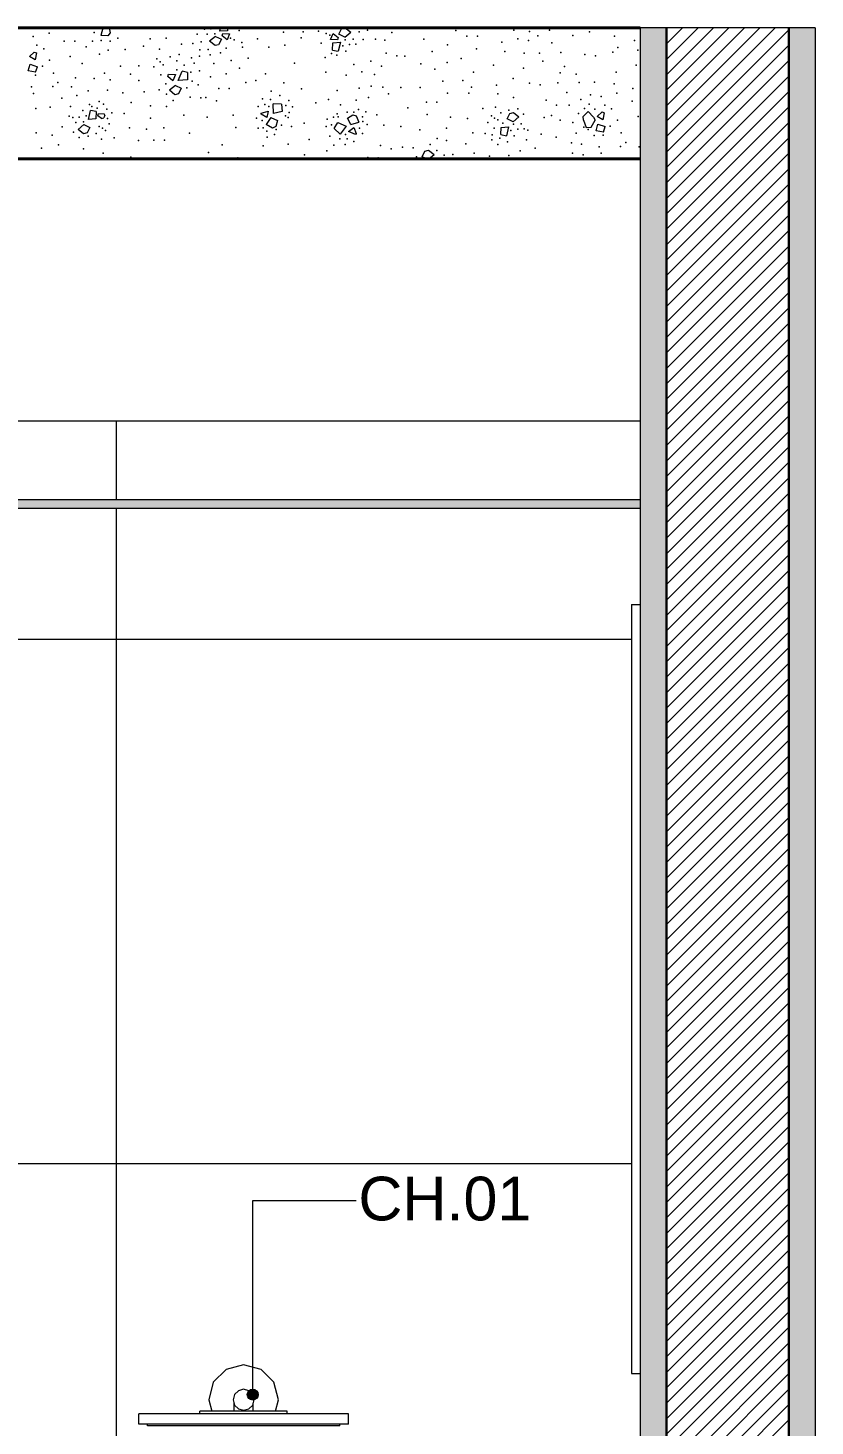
# Model space of a CAD drawing. Header units: metres. Extents: x -1.8 to 75.3, y -2 to 2.8.
# Drawn here: x 32.762 to 33.663, y 0.202 to 1.802 of the extents above; entities that cross this region are included whole.
import ezdxf

# ---------------------------------------------------------------- set-up
doc = ezdxf.new("R2010")
doc.units = ezdxf.units.M
doc.header["$MEASUREMENT"] = 0
for name, color, linetype in [('FORRO.EXEC', 7, 'Continuous'), ('LAJES.EST', 7, 'Continuous'), ('NOTAS-LAYOUT.EXEC', 7, 'Continuous'), ('PAREDE CONSTRUIR', 7, 'Continuous')]:
    doc.layers.add(name, color=color, linetype=linetype)
for name, color, linetype, lineweight in [('FORRO.EXEC_Caneta_No__241', 7, 'Continuous', 13), ('LAJES.EST_Caneta_No__1', 7, 'Continuous', 40), ('LAJES.EST_Caneta_No__241', 7, 'Continuous', 13), ('NOTAS-LAYOUT.EXEC_Caneta_No__241', 7, 'Continuous', 13), ('NOTAS-LAYOUT.EXEC_Caneta_No__5', 7, 'Continuous', 20), ('PAREDE CONSTRUIR_Caneta_No__241', 7, 'Continuous', 13), ('PAREDE CONSTRUIR_Caneta_No__3', 7, 'Continuous', 30)]:
    doc.layers.add(name, color=color, linetype=linetype, lineweight=lineweight)
for name, color, linetype, lineweight, true_color in [('Janelas Archicad_Caneta_No__9', 7, 'Continuous', 9, 0x020202), ('LOUCAS-METAIS.ARQ_Caneta_No__13', 7, 'Continuous', 0, 0xaaaaaa), ('PAREDE CONSTRUIR_Caneta_No__97', 7, 'Continuous', 13, 0x6b6b6b)]:
    doc.layers.add(name, color=color, linetype=linetype, lineweight=lineweight, true_color=true_color)
doc.styles.add('GENERATED_STYLE_1', font='arial.ttf')
pattern_1 = [(45, (66.262766, -1.898244), (-0.008838835, 0.008838835), [])]

# ---------------------------------------------------------------- blocks, each defined once
blk = doc.blocks.new('*X134', base_point=(66.2628, -1.8982))
at = {"layer": 'LAJES.EST_Caneta_No__241', "color": 7, "linetype": 'Continuous', "lineweight": 13}
for p, q in [((32.8478, 1.8016), (32.8458, 1.7931)), ((32.8538, 1.7929), (32.8458, 1.7931)), ((32.8478, 1.8016), (32.8484, 1.8018)), ((32.8565, 1.7962), (32.8538, 1.7929)), ((32.8554, 1.8018), (32.8565, 1.7962)), ((32.9769, 1.7921), (32.9701, 1.7865)), ((32.9769, 1.7921), (32.9836, 1.7889)), ((32.9819, 1.798), (32.9828, 1.8018)), ((32.9906, 1.7986), (32.9819, 1.798)), ((32.9845, 1.7927), (32.9852, 1.7954)), ((32.9903, 1.788), (32.9845, 1.7927)), ((32.9852, 1.7954), (32.9931, 1.795)), ((32.9931, 1.795), (32.9903, 1.788)), ((32.9907, 1.8018), (32.9906, 1.7986)), ((33.1087, 1.7884), (33.1115, 1.7955)), ((33.1115, 1.7955), (33.1173, 1.7907)), ((33.1182, 1.7945), (33.1213, 1.8009)), ((33.1249, 1.7913), (33.1182, 1.7945)), ((33.1213, 1.8009), (33.1249, 1.8018)), ((33.1249, 1.7913), (33.1317, 1.7969)), ((33.1255, 1.8018), (33.1317, 1.7969)), ((32.9764, 1.7815), (32.9701, 1.7865)), ((32.9805, 1.7826), (32.9764, 1.7815)), ((32.9836, 1.7889), (32.9805, 1.7826)), ((33.1166, 1.7881), (33.1087, 1.7884)), ((33.1108, 1.7765), (33.1111, 1.7849)), ((33.1108, 1.7765), (33.1173, 1.7751)), ((33.1111, 1.7849), (33.1198, 1.7854)), ((33.1173, 1.7907), (33.1166, 1.7881)), ((33.1198, 1.7854), (33.1173, 1.7751)), ((32.7627, 1.7526), (32.7648, 1.7602)), ((32.7639, 1.7691), (32.7694, 1.7742)), ((32.7705, 1.7653), (32.7639, 1.7691)), ((32.7648, 1.7602), (32.7732, 1.7573)), ((32.7694, 1.7742), (32.772, 1.7732)), ((32.772, 1.7732), (32.7705, 1.7653)), ((32.7709, 1.7511), (32.7627, 1.7526)), ((32.7709, 1.7511), (32.7732, 1.7573)), ((32.9224, 1.7462), (32.9231, 1.7488)), ((32.9282, 1.7414), (32.9224, 1.7462)), ((32.9231, 1.7488), (32.931, 1.7484)), ((32.931, 1.7484), (32.9282, 1.7414)), ((32.9343, 1.7415), (32.9386, 1.7522)), ((32.945, 1.7508), (32.9386, 1.7522)), ((32.945, 1.7508), (32.9447, 1.7424)), ((32.931, 1.736), (32.9242, 1.7304)), ((32.9305, 1.7254), (32.9242, 1.7304)), ((32.931, 1.736), (32.9376, 1.7328)), ((32.9447, 1.7424), (32.9343, 1.7415)), ((32.9376, 1.7328), (32.9346, 1.7264)), ((32.9346, 1.7264), (32.9305, 1.7254)), ((33.0432, 1.7037), (33.0428, 1.7151)), ((33.0523, 1.7146), (33.0428, 1.7151)), ((33.0523, 1.7146), (33.0533, 1.7063)), ((32.8314, 1.6971), (32.834, 1.7074)), ((32.8401, 1.6976), (32.8314, 1.6971)), ((32.8405, 1.706), (32.834, 1.7074)), ((32.8405, 1.706), (32.8401, 1.6976)), ((32.8423, 1.7013), (32.843, 1.7039)), ((32.8464, 1.698), (32.8423, 1.7013)), ((32.843, 1.7039), (32.8493, 1.7036)), ((32.8464, 1.698), (32.8491, 1.699)), ((32.8504, 1.7021), (32.8491, 1.699)), ((32.8504, 1.7021), (32.8493, 1.7036)), ((33.0291, 1.7031), (33.0293, 1.7044)), ((33.0356, 1.6993), (33.0291, 1.7031)), ((33.0293, 1.7044), (33.0373, 1.7067)), ((33.0403, 1.6991), (33.0349, 1.6912)), ((33.0373, 1.7067), (33.0356, 1.6993)), ((33.0403, 1.6991), (33.0479, 1.6957)), ((33.0533, 1.7063), (33.0432, 1.7037)), ((33.128, 1.6985), (33.1339, 1.7025)), ((33.1318, 1.6911), (33.128, 1.6985)), ((33.1339, 1.7025), (33.1379, 1.7013)), ((33.1379, 1.7013), (33.1409, 1.6938)), ((33.3107, 1.6976), (33.3138, 1.704)), ((33.3174, 1.6945), (33.3107, 1.6976)), ((33.3138, 1.704), (33.3179, 1.705)), ((33.3174, 1.6945), (33.3242, 1.7)), ((33.3179, 1.705), (33.3242, 1.7)), ((33.3976, 1.7004), (33.4034, 1.706)), ((33.398, 1.6962), (33.3976, 1.7004)), ((33.398, 1.6962), (33.401, 1.6878)), ((33.4034, 1.706), (33.4095, 1.6996)), ((33.407, 1.6882), (33.4116, 1.6961)), ((33.4095, 1.6996), (33.4116, 1.6961)), ((33.4138, 1.7005), (33.4193, 1.7056)), ((33.4203, 1.6967), (33.4138, 1.7005)), ((33.4193, 1.7056), (33.4218, 1.7046)), ((33.4218, 1.7046), (33.4203, 1.6967)), ((32.8264, 1.6912), (32.8196, 1.6856)), ((32.8259, 1.6806), (32.8196, 1.6856)), ((32.83, 1.6816), (32.8259, 1.6806)), ((32.8264, 1.6912), (32.8331, 1.688)), ((32.8331, 1.688), (32.83, 1.6816)), ((33.042, 1.6872), (33.0349, 1.6912)), ((33.0458, 1.6889), (33.042, 1.6872)), ((33.0479, 1.6957), (33.0458, 1.6889)), ((33.1126, 1.6866), (33.1171, 1.6937)), ((33.1126, 1.6866), (33.1197, 1.6802)), ((33.1171, 1.6937), (33.1266, 1.6893)), ((33.1266, 1.6893), (33.1197, 1.6802)), ((33.1293, 1.6833), (33.1352, 1.6879)), ((33.137, 1.68), (33.1293, 1.6833)), ((33.1318, 1.6911), (33.1409, 1.6938)), ((33.1352, 1.6879), (33.1379, 1.6809)), ((33.1379, 1.6809), (33.137, 1.68)), ((33.3033, 1.6797), (33.3037, 1.688)), ((33.3037, 1.688), (33.3124, 1.6886)), ((33.3124, 1.6886), (33.3098, 1.6783)), ((33.401, 1.6878), (33.407, 1.6882)), ((33.4125, 1.684), (33.4146, 1.6916)), ((33.4208, 1.6825), (33.4125, 1.684)), ((33.4146, 1.6916), (33.423, 1.6888)), ((33.4208, 1.6825), (33.423, 1.6888)), ((33.3033, 1.6797), (33.3098, 1.6783)), ((33.2135, 1.6544), (33.2166, 1.6608)), ((33.2191, 1.6518), (33.2135, 1.6544)), ((33.2166, 1.6608), (33.2207, 1.6618)), ((33.2207, 1.6618), (33.227, 1.6568)), ((33.2209, 1.6518), (33.227, 1.6568))]:
    blk.add_line(p, q, dxfattribs=at)
for p in [(32.7865, 1.7957), (32.8047, 1.8012), (32.827, 1.8013), (32.8381, 1.7965), (32.8695, 1.8013), (32.9559, 1.7948), (32.9642, 1.8003), (32.9675, 1.7945), (32.9715, 1.8006), (32.9763, 1.7951), (33.0039, 1.799), (33.0549, 1.7968), (33.0771, 1.7972), (33.0949, 1.7981), (33.1036, 1.7954), (33.1077, 1.7935), (33.1414, 1.7974), (33.1507, 1.7994), (33.1676, 1.8015), (33.1787, 1.7966), (33.2518, 1.7989), (33.2645, 1.7922), (33.2766, 1.7923), (33.3185, 1.7991), (33.3364, 1.7978), (33.346, 1.7926), (33.3593, 1.7991), (33.3857, 1.7933), (33.4051, 1.7972), (33.4337, 1.7925), (32.7684, 1.7919), (32.7726, 1.782), (32.7803, 1.7778), (32.8039, 1.7866), (32.816, 1.7867), (32.8287, 1.78), (32.8363, 1.7865), (32.846, 1.7875), (32.8542, 1.7763), (32.8563, 1.7865), (32.865, 1.79), (32.8736, 1.777), (32.8944, 1.7808), (32.9023, 1.7895), (32.9129, 1.7774), (32.9203, 1.7899), (32.938, 1.7831), (32.9511, 1.7841), (32.9588, 1.7769), (32.9604, 1.786), (32.9685, 1.7771), (32.9892, 1.7787), (32.994, 1.79), (32.9981, 1.788), (33.0069, 1.7853), (33.0078, 1.7798), (33.0248, 1.7895), (33.0379, 1.7799), (33.0563, 1.7821), (33.0751, 1.7903), (33.0979, 1.7845), (33.1225, 1.7812), (33.1255, 1.7883), (33.1303, 1.7828), (33.1343, 1.789), (33.1375, 1.7832), (33.1459, 1.7886), (33.1602, 1.789), (33.1708, 1.7878), (33.2155, 1.7889), (33.2424, 1.7824), (33.2758, 1.7777), (33.3047, 1.7855), (33.3228, 1.7893), (33.335, 1.7874), (33.3619, 1.7846), (33.4373, 1.7795), (33.4563, 1.7875), (33.4603, 1.7763), (32.7871, 1.765), (32.8107, 1.7691), (32.8243, 1.7612), (32.8441, 1.7716), (32.9097, 1.7666), (32.9135, 1.7631), (32.925, 1.7688), (32.9328, 1.764), (32.9354, 1.7714), (32.9495, 1.7676), (32.9524, 1.7613), (32.9587, 1.7693), (32.9707, 1.7709), (32.9751, 1.761), (32.9827, 1.7734), (32.9947, 1.7646), (33.0144, 1.7672), (33.0675, 1.7614), (33.1026, 1.768), (33.1098, 1.7724), (33.1158, 1.7708), (33.1262, 1.7751), (33.1354, 1.76), (33.1545, 1.7636), (33.1724, 1.7729), (33.1844, 1.7697), (33.1935, 1.7693), (33.2121, 1.7608), (33.2247, 1.7749), (33.2422, 1.7621), (33.2579, 1.7668), (33.3079, 1.7747), (33.3303, 1.773), (33.3477, 1.7731), (33.3514, 1.7637), (33.3723, 1.7738), (33.3996, 1.7715), (33.4117, 1.7697), (33.4316, 1.7739), (32.7708, 1.7476), (32.7788, 1.758), (32.7914, 1.7502), (32.8167, 1.7447), (32.8497, 1.7502), (32.8681, 1.7579), (32.8795, 1.749), (32.8891, 1.7585), (32.9062, 1.7572), (32.9142, 1.7483), (32.9171, 1.7595), (32.9325, 1.7538), (32.9411, 1.7593), (32.9485, 1.7511), (32.9587, 1.7528), (32.971, 1.7458), (32.989, 1.7493), (33.0044, 1.7557), (33.0342, 1.7491), (33.103, 1.7512), (33.1266, 1.7477), (33.1444, 1.7514), (33.159, 1.7484), (33.167, 1.758), (33.2278, 1.7546), (33.2721, 1.7512), (33.2949, 1.7591), (33.3175, 1.7441), (33.3295, 1.7558), (33.3714, 1.7503), (33.3765, 1.7577), (33.3896, 1.7489), (33.4354, 1.7512), (33.4582, 1.7591), (32.7664, 1.7342), (32.7908, 1.7347), (32.7966, 1.7394), (32.812, 1.7343), (32.8312, 1.7298), (32.8379, 1.744), (32.8534, 1.7307), (32.8562, 1.7425), (32.8892, 1.7418), (32.8953, 1.7288), (32.9126, 1.7309), (32.9201, 1.7378), (32.9442, 1.7332), (32.9503, 1.7409), (32.9572, 1.7367), (32.9809, 1.7323), (32.9927, 1.7323), (33.0117, 1.7394), (33.0229, 1.7418), (33.0406, 1.7293), (33.0552, 1.7391), (33.0754, 1.7322), (33.116, 1.7302), (33.1412, 1.7327), (33.1551, 1.7353), (33.1685, 1.7339), (33.189, 1.7336), (33.2113, 1.7336), (33.2369, 1.7409), (33.2601, 1.7417), (33.27, 1.734), (33.2987, 1.7364), (33.3362, 1.7384), (33.3484, 1.7365), (33.3686, 1.7388), (33.3932, 1.7395), (33.4107, 1.7396), (33.433, 1.7378), (33.4545, 1.7326), (32.7685, 1.7269), (32.801, 1.7214), (32.8181, 1.7246), (32.8327, 1.7142), (32.8436, 1.7175), (32.8487, 1.7145), (32.8707, 1.7274), (32.8804, 1.7163), (32.9025, 1.7128), (32.921, 1.7258), (32.9286, 1.7189), (32.9481, 1.7226), (32.9602, 1.7219), (32.9659, 1.7223), (32.9781, 1.7183), (33.0308, 1.7208), (33.0333, 1.7143), (33.0398, 1.7198), (33.0506, 1.7243), (33.0574, 1.7132), (33.0608, 1.7186), (33.0917, 1.716), (33.1062, 1.7199), (33.12, 1.7138), (33.1379, 1.7191), (33.1521, 1.7221), (33.175, 1.7264), (33.2184, 1.7169), (33.2304, 1.717), (33.2426, 1.7273), (33.267, 1.7273), (33.3, 1.7262), (33.3179, 1.7223), (33.3553, 1.7193), (33.3671, 1.7133), (33.379, 1.728), (33.3817, 1.7135), (33.3949, 1.72), (33.4046, 1.7147), (33.406, 1.7252), (33.4182, 1.7233), (33.4225, 1.7134), (33.4363, 1.7271), (33.4537, 1.718), (32.7714, 1.7095), (32.7877, 1.7113), (32.8094, 1.7008), (32.8111, 1.7118), (32.8138, 1.6993), (32.821, 1.6997), (32.825, 1.7074), (32.8288, 1.7013), (32.8355, 1.7117), (32.8415, 1.7101), (32.8524, 1.7088), (32.8534, 1.698), (32.8581, 1.7047), (32.8722, 1.7038), (32.9026, 1.6985), (32.9207, 1.7119), (32.9405, 1.7021), (32.9673, 1.6997), (32.9972, 1.7019), (33.0237, 1.6986), (33.0257, 1.7118), (33.0378, 1.7117), (33.057, 1.7013), (33.06, 1.6993), (33.0611, 1.7051), (33.0652, 1.7114), (33.1046, 1.6972), (33.1118, 1.6995), (33.1163, 1.7033), (33.1174, 1.6999), (33.1276, 1.7053), (33.1353, 1.7054), (33.1407, 1.7085), (33.145, 1.7001), (33.149, 1.7058), (33.1615, 1.7024), (33.1971, 1.7104), (33.219, 1.7028), (33.246, 1.6997), (33.2653, 1.698), (33.2829, 1.7096), (33.2928, 1.7011), (33.2962, 1.6986), (33.2975, 1.7112), (33.3002, 1.6966), (33.3034, 1.7046), (33.3125, 1.7077), (33.3228, 1.7091), (33.3293, 1.7032), (33.353, 1.6993), (33.3615, 1.7015), (33.3715, 1.6963), (33.3922, 1.704), (33.3992, 1.7097), (33.4112, 1.709), (33.4301, 1.7092), (33.4369, 1.6964), (33.4605, 1.7005), (32.7717, 1.6819), (32.8014, 1.6886), (32.8145, 1.6824), (32.817, 1.6935), (32.8258, 1.6942), (32.8404, 1.681), (32.8436, 1.689), (32.8476, 1.6871), (32.851, 1.6845), (32.8553, 1.6922), (32.8785, 1.6876), (32.8978, 1.6859), (32.9178, 1.6874), (32.9471, 1.6814), (33.0001, 1.688), (33.0257, 1.6872), (33.0302, 1.6959), (33.0316, 1.6876), (33.0357, 1.6838), (33.0465, 1.6857), (33.0525, 1.6906), (33.0638, 1.6888), (33.0782, 1.6928), (33.1035, 1.6888), (33.1096, 1.6909), (33.1416, 1.6872), (33.145, 1.681), (33.1457, 1.6946), (33.1505, 1.6911), (33.1695, 1.6905), (33.189, 1.6889), (33.2107, 1.6851), (33.2412, 1.6871), (33.2716, 1.6818), (33.2857, 1.6809), (33.2886, 1.6934), (33.2959, 1.6871), (33.3058, 1.6927), (33.315, 1.6843), (33.318, 1.6915), (33.3228, 1.686), (33.3268, 1.6921), (33.33, 1.6863), (33.3344, 1.6848), (33.3496, 1.6803), (33.3859, 1.6937), (33.3897, 1.6815), (33.3984, 1.6883), (33.4034, 1.6857), (33.4286, 1.6894), (33.4412, 1.6816), (32.7779, 1.6641), (32.7898, 1.6792), (32.7973, 1.668), (32.821, 1.6765), (32.8313, 1.6779), (32.8463, 1.6744), (32.8609, 1.6761), (32.8887, 1.6729), (32.9064, 1.6732), (32.9184, 1.6733), (32.9847, 1.6681), (33.0313, 1.667), (33.0362, 1.6767), (33.0443, 1.6799), (33.0601, 1.6689), (33.0841, 1.6741), (33.1079, 1.678), (33.1125, 1.6678), (33.1191, 1.6747), (33.1255, 1.6683), (33.1258, 1.6798), (33.1276, 1.6749), (33.1351, 1.672), (33.1657, 1.6674), (33.191, 1.6653), (33.2031, 1.6646), (33.2226, 1.6683), (33.2305, 1.6753), (33.2413, 1.6729), (33.2634, 1.6693), (33.293, 1.6736), (33.2937, 1.6793), (33.3002, 1.6682), (33.3023, 1.6755), (33.3111, 1.6714), (33.3188, 1.6782), (33.3327, 1.6739), (33.3428, 1.6643), (33.3668, 1.6767), (33.3844, 1.6702), (33.3957, 1.6686), (33.4103, 1.6787), (33.4162, 1.6656), (33.4206, 1.679), (33.4406, 1.6661), (33.4464, 1.6708), (33.4618, 1.6657), (32.8259, 1.6633), (32.8485, 1.6583), (32.8799, 1.6538), (32.9688, 1.6593), (32.9753, 1.6518), (33.0026, 1.653), (33.0787, 1.6567), (33.1042, 1.6613), (33.1511, 1.6534), (33.1629, 1.6533), (33.1779, 1.6633), (33.207, 1.6541), (33.2302, 1.6614), (33.2386, 1.6563), (33.2485, 1.6569), (33.2731, 1.6583), (33.2904, 1.6549), (33.3126, 1.6558), (33.3257, 1.661), (33.3853, 1.6583), (33.3977, 1.6565), (33.4183, 1.6583), (33.4508, 1.6528)]:
    blk.add_point(p, dxfattribs=at)
blk = doc.blocks.new('Label_23_8', base_point=(33.0195, 0.2378))
at = {"layer": 'NOTAS-LAYOUT.EXEC', "linetype": 'Continuous', "lineweight": 0, "true_color": 0x000000}
blk.add_hatch(color=18, dxfattribs=at).paths.add_polyline_path([(33.0132, 0.2378), (33.0137, 0.2354), (33.015, 0.2333), (33.0171, 0.232), (33.0195, 0.2315), (33.0219, 0.232), (33.0239, 0.2333), (33.0252, 0.2354), (33.0257, 0.2378), (33.0252, 0.2401), (33.0239, 0.2422), (33.0219, 0.2435), (33.0195, 0.244), (33.0171, 0.2435), (33.015, 0.2422), (33.0137, 0.2401)])
at = {"layer": 'NOTAS-LAYOUT.EXEC_Caneta_No__241', "color": 7, "linetype": 'Continuous', "lineweight": 13}
for p, q in [((33.0195, 0.244), (33.0195, 0.4597)), ((33.0195, 0.4597), (33.1379, 0.4597))]:
    blk.add_line(p, q, dxfattribs=at)
at = {"layer": 'NOTAS-LAYOUT.EXEC_Caneta_No__5', "color": 7, "linetype": 'Continuous', "lineweight": 20}
blk.add_circle((33.0195, 0.2378), 0.00625, dxfattribs=at)
at = {"layer": 'NOTAS-LAYOUT.EXEC_Caneta_No__241', "color": 7, "lineweight": 13, "insert": (33.1404, 0.4871), "char_height": 0.05, "attachment_point": 1, "style": 'GENERATED_STYLE_1'}
blk.add_mtext('\\A1;{\\pql;\\pt0,241;\\fArial|b0|i0|c0|p0;\\W1.000000;CH.01\\fArial|b0|i0|c0|p0;\\W1.000000;\\A1{\\H.66x;\\S^  ;}\\fArial|b0|i0|c0|p0;\\W1.000000;\\fArial|b0|i0|c0|p0;\\W1.000000;\\A1{\\H.66x;\\S^  ;}\\fArial|b0|i0|c0|p0;\\W1.000000;\\fArial|b0|i0|c0|p0;\\W1.000000;\\fArial|b0|i0|c0|p0;\\W1.000000;\\fArial|b0|i0|c0|p0;\\W1.000000;\\fArial|b0|i0|c0|p0;\\W1.000000;\\fArial|b0|i0|c0|p0;\\W1.000000;\\fArial|b0|i0|c0|p0;\\W1.000000;\\A1{\\H.66x;\\S^  ;}\\fArial|b0|i0|c0|p0;\\W1.000000;\\fArial|b0|i0|c0|p0;\\W1.000000;\\A1{\\H.66x;\\S^  ;}\\fArial|b0|i0|c0|p0;\\W1.000000;\\fArial|b0|i0|c0|p0;\\W1.000000;\\fArial|b0|i0|c0|p0;\\W1.000000;\\fArial|b0|i0|c0|p0;\\W1.000000;\\fArial|b0|i0|c0|p0;\\W1.000000;\\fArial|b0|i0|c0|p0;\\W1.000000;\\fArial|b0|i0|c0|p0;\\W1.000000;\\A1{\\H.66x;\\S^  ;}\\fArial|b0|i0|c0|p0;\\W1.000000;\\fArial|b0|i0|c0|p0;\\W1.000000;\\A1{\\H.66x;\\S^  ;}\\fArial|b0|i0|c0|p0;\\W1.000000;\\fArial|b0|i0|c0|p0;\\W1.000000;\\fArial|b0|i0|c0|p0;\\W1.000000;\\fArial|b0|i0|c0|p0;\\W1.000000;\\fArial|b0|i0|c0|p0;\\W1.000000;\\fArial|b0|i0|c0|p0;\\W1.000000;\\fArial|b0|i0|c0|p0;\\W1.000000;\\A1{\\H.66x;\\S^  ;}\\fArial|b0|i0|c0|p0;\\W1.000000;\\fArial|b0|i0|c0|p0;\\W1.000000;\\A1{\\H.66x;\\S^  ;}\\fArial|b0|i0|c0|p0;\\W1.000000;\\fArial|b0|i0|c0|p0;\\W1.000000;\\fArial|b0|i0|c0|p0;\\W1.000000;\\fArial|b0|i0|c0|p0;\\W1.000000;\\fArial|b0|i0|c0|p0;\\W1.000000;\\fArial|b0|i0|c0|p0;\\W1.000000;\\fArial|b0|i0|c0|p0;\\W1.000000;\\A1{\\H.66x;\\S^  ;}\\fArial|b0|i0|c0|p0;\\W1.000000;\\fArial|b0|i0|c0|p0;\\W1.000000;\\A1{\\H.66x;\\S^  ;}\\fArial|b0|i0|c0|p0;\\W1.000000;\\fArial|b0|i0|c0|p0;\\W1.000000;\\fArial|b0|i0|c0|p0;\\W1.000000;\\fArial|b0|i0|c0|p0;\\W1.000000;\\fArial|b0|i0|c0|p0;\\W1.000000;\\fArial|b0|i0|c0|p0;\\W1.000000;\\fArial|b0|i0|c0|p0;\\W1.000000;\\A1{\\H.66x;\\S^  ;}\\fArial|b0|i0|c0|p0;\\W1.000000;}', dxfattribs=at)

msp = doc.modelspace()

# ---------------------------------------------------------------- hatches: boundary and pattern name
at = {"layer": 'FORRO.EXEC', "linetype": 'Continuous', "lineweight": 0, "true_color": 0xffffff}
msp.add_hatch(color=7, dxfattribs=at).paths.add_polyline_path([(29.759, 1.2618), (29.759, 1.2518), (33.4631, 1.2518), (33.4631, 1.2618)])
at = {"layer": 'PAREDE CONSTRUIR', "linetype": 'Continuous', "lineweight": 0, "true_color": 0xffffff}
for points in [[(33.4631, 1.8018), (33.4631, 1.3518), (33.4931, 1.3518), (33.4931, 1.8018)], [(33.6331, 1.3518), (33.6631, 1.3518), (33.6631, 1.8018), (33.6331, 1.8018)], [(33.4631, 1.3518), (33.4631, -1.8982), (33.4931, -1.8982), (33.4931, 1.3518)], [(33.6331, -1.8982), (33.6631, -1.8982), (33.6631, 1.3518), (33.6331, 1.3518)]]:
    msp.add_hatch(color=7, dxfattribs=at).paths.add_polyline_path(points)
at = {"layer": 'PAREDE CONSTRUIR', "linetype": 'Continuous', "lineweight": 0, "true_color": 0x000000}
h = msp.add_hatch(dxfattribs=at)
h.set_pattern_fill('common_brick_0008', color=18, style=0, pattern_type=2)
h.set_pattern_definition(pattern_1)
h.paths.add_polyline_path([(33.4931, 1.8018), (33.4931, 1.3518), (33.6331, 1.3518), (33.6331, 1.8018)])
h = msp.add_hatch(dxfattribs=at)
h.set_pattern_fill('common_brick_0008', color=18, style=0, pattern_type=2)
h.set_pattern_definition(pattern_1)
h.paths.add_polyline_path([(33.4931, 1.3518), (33.4931, -1.8982), (33.6331, -1.8982), (33.6331, 1.3518)])
at = {"layer": 'PAREDE CONSTRUIR_Caneta_No__97', "linetype": 'Continuous', "lineweight": 13, "true_color": 0x6b6b6b}
h = msp.add_hatch(dxfattribs=at)
h.set_pattern_fill('Ceramica_60_x_60_0008', color=251, style=0, pattern_type=2)
h.set_pattern_definition([(0, (33.4631, -1.89824), (0, 0.6), []), (90, (33.4631, -1.89824), (-0.6, 0), [])])
h.paths.add_polyline_path([(33.4631, 1.3518), (29.759, 1.3518), (29.759, 1.2618), (33.4631, 1.2618)])
h = msp.add_hatch(dxfattribs=at)
h.set_pattern_fill('Ceramica_60_x_60_0008', color=251, style=0, pattern_type=2)
h.set_pattern_definition([(0, (33.4631, -1.89824), (0, 0.6), []), (90, (33.4631, -1.89824), (-0.6, 0), [])])
h.paths.add_polyline_path([(29.759, 1.2518), (29.759, 1.1418), (29.769, 1.1418), (29.769, 1.0918), (29.769, 0.3118), (29.769, 0.2618), (29.759, 0.2618), (29.759, -1.8982), (31.0156, -1.8982), (31.0156, -1.8629), (31.0647, -1.627), (30.9676, -1.4736), (30.9676, -1.4382), (30.9576, -1.4382), (30.9476, -1.1232), (30.9476, -1.1032), (30.9481, -1.0984), (30.9518, -1.0894), (30.9587, -1.0825), (30.9677, -1.0787), (30.9726, -1.0782), (31.1226, -1.0782), (31.1226, -1.0732), (31.1626, -1.0732), (31.1626, -1.0782), (31.3126, -1.0782), (31.3175, -1.0787), (31.3265, -1.0825), (31.3334, -1.0894), (31.3371, -1.0984), (31.3376, -1.1032), (31.3376, -1.1232), (31.3276, -1.4382), (31.3176, -1.4382), (31.3176, -1.4736), (31.2205, -1.627), (31.2696, -1.8629), (31.2696, -1.8982), (31.9456, -1.8982), (31.9456, -1.8629), (31.9947, -1.627), (31.8976, -1.4736), (31.8976, -1.4382), (31.8876, -1.4382), (31.8776, -1.1232), (31.8776, -1.1032), (31.8781, -1.0984), (31.8818, -1.0894), (31.8887, -1.0825), (31.8977, -1.0787), (31.9026, -1.0782), (32.0526, -1.0782), (32.0526, -1.0732), (32.0926, -1.0732), (32.0926, -1.0782), (32.2426, -1.0782), (32.2475, -1.0787), (32.2565, -1.0825), (32.2634, -1.0894), (32.2671, -1.0984), (32.2676, -1.1032), (32.2676, -1.1232), (32.2576, -1.4382), (32.2476, -1.4382), (32.2476, -1.4736), (32.1505, -1.627), (32.1996, -1.8629), (32.1996, -1.8982), (33.4631, -1.8982), (33.4631, 0.2618), (33.4531, 0.2618), (33.4531, 0.3118), (33.4531, 1.0918), (33.4531, 1.1418), (33.4631, 1.1418), (33.4631, 1.2518)])
h.paths.add_polyline_path([(29.8877, -0.4501), (29.8882, -0.4427), (29.8909, -0.4357), (29.8956, -0.4299), (29.9017, -0.4257), (29.9089, -0.4235), (29.9163, -0.4235), (29.9234, -0.4257), (29.9296, -0.4299), (29.9342, -0.4357), (29.937, -0.4427), (29.9375, -0.4501), (29.9359, -0.4574), (29.9321, -0.4638), (29.9276, -0.4681), (29.9276, -1.1285), (29.9296, -1.1299), (29.9342, -1.1357), (29.937, -1.1427), (29.9375, -1.1501), (29.9359, -1.1574), (29.9321, -1.1638), (29.9267, -1.1689), (29.92, -1.1721), (29.9126, -1.1732), (29.9052, -1.1721), (29.8985, -1.1689), (29.893, -1.1638), (29.8893, -1.1574), (29.8877, -1.1501), (29.8882, -1.1427), (29.8909, -1.1357), (29.8956, -1.1299), (29.8976, -1.1285), (29.8976, -0.4681), (29.893, -0.4638), (29.8893, -0.4574)], flags=0)
h.paths.add_polyline_path([(30.0475, -0.9651), (30.0475, -0.961), (30.0476, -0.9545), (30.048, -0.936), (30.0491, -0.9323), (30.0499, -0.9296), (30.0547, -0.9236), (30.0619, -0.9197), (30.0703, -0.9183), (30.1991, -0.9183), (30.1991, -0.8994), (30.2261, -0.8994), (30.2261, -0.9183), (30.3549, -0.9183), (30.3633, -0.9197), (30.3704, -0.9236), (30.3753, -0.9296), (30.376, -0.9323), (30.3772, -0.936), (30.3775, -0.9545), (30.3777, -0.961), (30.3777, -1.0168), (30.3768, -1.0504), (30.3746, -1.0839), (30.3711, -1.1173), (30.3662, -1.1505), (30.36, -1.1836), (30.3549, -1.2036), (30.348, -1.2232), (30.3394, -1.2422), (30.3292, -1.2605), (30.3174, -1.2778), (30.2969, -1.2993), (30.2795, -1.3105), (30.2795, -1.4771), (30.1456, -1.4771), (30.1456, -1.3105), (30.1283, -1.2993), (30.1078, -1.2778), (30.096, -1.2605), (30.0857, -1.2422), (30.0772, -1.2232), (30.0703, -1.2036), (30.0652, -1.1836), (30.059, -1.1505), (30.0541, -1.1173), (30.0506, -1.0839), (30.0483, -1.0504), (30.0475, -1.0168), (30.0475, -0.9658)], flags=0)
h.paths.add_polyline_path([(30.4877, -1.1501), (30.4882, -1.1427), (30.4909, -1.1357), (30.4956, -1.1299), (30.4976, -1.1285), (30.4976, -0.4681), (30.493, -0.4638), (30.4893, -0.4574), (30.4877, -0.4501), (30.4882, -0.4427), (30.4909, -0.4357), (30.4956, -0.4299), (30.5017, -0.4257), (30.5089, -0.4235), (30.5163, -0.4235), (30.5234, -0.4257), (30.5296, -0.4299), (30.5342, -0.4357), (30.537, -0.4427), (30.5375, -0.4501), (30.5359, -0.4574), (30.5321, -0.4638), (30.5276, -0.4681), (30.5276, -1.1285), (30.5296, -1.1299), (30.5342, -1.1357), (30.537, -1.1427), (30.5375, -1.1501), (30.5359, -1.1574), (30.5321, -1.1638), (30.5267, -1.1689), (30.52, -1.1721), (30.5126, -1.1732), (30.5052, -1.1721), (30.4985, -1.1689), (30.493, -1.1638), (30.4893, -1.1574)], flags=0)
h.paths.add_polyline_path([(30.6926, -1.6982), (30.6626, -1.6982), (30.6626, 0.1018), (30.6926, 0.1018), (30.6926, -0.3235), (30.6975, -0.3235), (30.6975, -0.3332), (30.7034, -0.3332), (30.7192, -0.335), (30.7351, -0.3406), (30.7494, -0.3495), (30.7612, -0.3614), (30.7702, -0.3757), (30.7757, -0.3915), (30.7775, -0.4074), (30.7775, -0.9891), (30.7757, -1.005), (30.7702, -1.0208), (30.7612, -1.0351), (30.7494, -1.047), (30.7351, -1.0559), (30.7192, -1.0615), (30.7034, -1.0632), (30.6975, -1.0632), (30.6975, -1.0732), (30.6926, -1.0732), (30.6926, -1.1233), (30.6976, -1.1233), (30.6976, -1.1332), (30.7623, -1.1332), (30.7649, -1.1334), (30.7675, -1.1341), (30.7699, -1.1351), (30.772, -1.1366), (30.7739, -1.1384), (30.7754, -1.1405), (30.7766, -1.1429), (30.7773, -1.1454), (30.7776, -1.148), (30.7774, -1.1506), (30.7768, -1.1531), (30.7757, -1.1555), (30.7742, -1.1577), (30.7724, -1.1596), (30.7703, -1.1611), (30.768, -1.1622), (30.7654, -1.163), (30.7628, -1.1632), (30.6976, -1.1632), (30.6976, -1.1732), (30.6926, -1.1732)], flags=0)
h.paths.add_polyline_path([(31.5076, -1.148), (31.5079, -1.1454), (31.5086, -1.1429), (31.5097, -1.1405), (31.5113, -1.1384), (31.5131, -1.1366), (31.5153, -1.1351), (31.5177, -1.1341), (31.5202, -1.1334), (31.5228, -1.1332), (31.5453, -1.1332), (31.5693, -1.1332), (31.5876, -1.1332), (31.5876, -1.1233), (31.5926, -1.1233), (31.5926, -1.0732), (31.5876, -1.0732), (31.5876, -1.0632), (31.5818, -1.0632), (31.5659, -1.0615), (31.5501, -1.0559), (31.5358, -1.047), (31.5239, -1.0351), (31.515, -1.0208), (31.5094, -1.005), (31.5076, -0.9891), (31.5076, -0.4074), (31.5094, -0.3915), (31.515, -0.3757), (31.5239, -0.3614), (31.5358, -0.3495), (31.5501, -0.3406), (31.5659, -0.335), (31.5818, -0.3332), (31.5876, -0.3332), (31.5876, -0.3235), (31.5926, -0.3235), (31.5926, 0.1018), (31.6226, 0.1018), (31.6226, -1.6982), (31.5926, -1.6982), (31.5926, -1.1732), (31.5876, -1.1732), (31.5876, -1.1632), (31.5692, -1.1632), (31.5564, -1.1632), (31.545, -1.1632), (31.5223, -1.1632), (31.5197, -1.163), (31.5172, -1.1622), (31.5149, -1.1611), (31.5127, -1.1596), (31.5109, -1.1577), (31.5095, -1.1555), (31.5084, -1.1531), (31.5078, -1.1506)], flags=0)
h.paths.add_polyline_path([(32.5526, -1.6982), (32.5226, -1.6982), (32.5226, 0.1018), (32.5526, 0.1018)], flags=0)
h.paths.add_polyline_path([(32.8991, 0.2038), (32.8891, 0.2038), (32.8891, 0.2158), (32.9591, 0.2158), (32.9591, 0.2188), (32.9726, 0.2188), (32.9691, 0.2318), (32.9744, 0.2518), (32.9891, 0.2664), (33.0091, 0.2718), (33.0291, 0.2664), (33.0437, 0.2518), (33.0491, 0.2318), (33.0456, 0.2188), (33.0591, 0.2188), (33.0591, 0.2158), (33.1291, 0.2158), (33.1291, 0.2038), (33.1191, 0.2038), (33.1191, 0.2018), (33.0337, 0.2018), (33.0291, 0.1971), (33.0201, 0.1947), (33.0201, -0.0054), (33.0211, -0.0046), (33.0461, 0.0009), (33.0711, -0.0046), (33.0894, -0.0196), (33.0961, -0.0401), (33.0961, -0.0555), (33.0894, -0.076), (33.0711, -0.091), (33.0571, -0.0941), (33.0566, -0.1248), (33.0561, -0.2092), (33.0591, -0.2092), (33.0591, -0.2452), (33.0526, -0.2452), (33.0525, -0.2635), (33.0589, -0.3292), (33.0722, -0.4068), (33.0939, -0.483), (33.0943, -0.4842), (33.0953, -0.4869), (33.1248, -0.5622), (33.1513, -0.6405), (33.1712, -0.719), (33.1844, -0.7977), (33.1846, -0.9335), (33.1836, -0.9485), (33.1806, -0.9634), (33.1757, -0.9778), (33.169, -0.9915), (33.1605, -1.0042), (33.1505, -1.0156), (33.139, -1.0257), (33.1263, -1.0341), (33.1127, -1.0409), (33.0982, -1.0458), (33.0833, -1.0488), (33.0681, -1.0498), (33.0529, -1.0488), (33.0379, -1.0458), (33.0235, -1.0409), (33.0098, -1.0341), (32.9971, -1.0257), (32.9857, -1.0156), (32.9756, -1.0042), (32.9672, -0.9915), (32.9604, -0.9778), (32.9555, -0.9634), (32.9526, -0.9485), (32.9516, -0.9335), (32.9516, -0.8372), (32.9501, -0.8372), (32.9501, -0.828), (32.9341, -0.8322), (32.9171, -0.8277), (32.9046, -0.8152), (32.9001, -0.7982), (32.9046, -0.7812), (32.9171, -0.7688), (32.9341, -0.7642), (32.9456, -0.7673), (32.9456, -0.7562), (32.9636, -0.7562), (32.9636, -0.7742), (32.9616, -0.7742), (32.9616, -0.7793), (32.9625, -0.7802), (32.9981, -0.7802), (32.9981, -0.2452), (32.9591, -0.2452), (32.9591, -0.2092), (32.9981, -0.2092), (32.9981, -0.0617), (32.9961, -0.0555), (32.9961, -0.0401), (32.9981, -0.0339), (32.9981, 0.1947), (32.9891, 0.1971), (32.9844, 0.2018), (32.8991, 0.2018)], flags=0)

# ---------------------------------------------------------------- linework, layer by layer
at = {"layer": 'FORRO.EXEC_Caneta_No__241', "color": 7, "linetype": 'Continuous', "lineweight": 13}
for p, q in [((33.4631, 1.2618), (29.759, 1.2618)), ((33.4631, 1.2518), (29.759, 1.2518))]:
    msp.add_line(p, q, dxfattribs=at)
at = {"layer": 'Janelas Archicad_Caneta_No__9', "color": 18, "linetype": 'Continuous', "lineweight": 9, "true_color": 0x020202}
for p, q in [((33.4531, 1.1418), (33.4531, 0.2618)), ((33.4531, 1.1418), (33.4631, 1.1418)), ((33.4531, 0.2618), (33.4631, 0.2618))]:
    msp.add_line(p, q, dxfattribs=at)
at = {"layer": 'LAJES.EST_Caneta_No__1', "color": 7, "linetype": 'Continuous', "lineweight": 40}
for p, q in [((33.4631, 1.8018), (29.759, 1.8018)), ((33.4631, 1.6518), (29.859, 1.6518))]:
    msp.add_line(p, q, dxfattribs=at)
at = {"layer": 'LOUCAS-METAIS.ARQ_Caneta_No__13', "color": 253, "linetype": 'Continuous', "lineweight": 0, "true_color": 0xaaaaaa}
for p, q in [((32.9891, 0.2664), (32.9744, 0.2518)), ((33.0091, 0.2718), (32.9891, 0.2664)), ((33.0291, 0.2664), (33.0091, 0.2718)), ((33.0437, 0.2518), (33.0291, 0.2664)), ((32.9744, 0.2518), (32.9691, 0.2318)), ((33.0031, 0.2421), (32.9987, 0.2378)), ((33.0091, 0.2438), (33.0031, 0.2421)), ((33.0151, 0.2421), (33.0091, 0.2438)), ((33.0195, 0.2378), (33.0151, 0.2421)), ((33.0491, 0.2318), (33.0437, 0.2518)), ((32.9691, 0.2318), (32.9726, 0.2188)), ((32.9987, 0.2378), (32.9971, 0.2318)), ((32.9971, 0.2318), (32.9987, 0.2258)), ((32.9981, 0.2188), (32.9981, 0.228)), ((32.9987, 0.2258), (33.0031, 0.2214)), ((33.0151, 0.2214), (33.0195, 0.2258)), ((33.0211, 0.2318), (33.0195, 0.2378)), ((33.0195, 0.2258), (33.0211, 0.2318)), ((33.0201, 0.2188), (33.0201, 0.228)), ((33.0456, 0.2188), (33.0491, 0.2318)), ((32.9051, 0.2158), (32.8891, 0.2158)), ((32.8891, 0.2038), (32.8891, 0.2158)), ((32.9491, 0.2158), (32.9051, 0.2158)), ((33.0091, 0.2158), (32.9491, 0.2158)), ((32.9658, 0.2188), (32.9591, 0.2188)), ((32.9591, 0.2158), (32.9591, 0.2188)), ((32.9841, 0.2188), (32.9658, 0.2188)), ((33.0091, 0.2188), (32.9841, 0.2188)), ((33.0031, 0.2214), (33.0091, 0.2198)), ((33.0091, 0.2198), (33.0151, 0.2214)), ((33.0341, 0.2188), (33.0091, 0.2188)), ((33.0691, 0.2158), (33.0091, 0.2158)), ((33.0524, 0.2188), (33.0341, 0.2188)), ((33.0591, 0.2188), (33.0524, 0.2188)), ((33.0591, 0.2158), (33.0591, 0.2188)), ((33.113, 0.2158), (33.0691, 0.2158)), ((33.1291, 0.2158), (33.113, 0.2158)), ((33.1291, 0.2038), (33.1291, 0.2158)), ((32.9051, 0.2038), (32.8891, 0.2038)), ((32.8991, 0.2018), (32.8991, 0.2038)), ((32.9138, 0.2018), (32.8991, 0.2018)), ((32.9491, 0.2038), (32.9051, 0.2038)), ((32.9541, 0.2018), (32.9138, 0.2018)), ((33.0091, 0.2038), (32.9491, 0.2038)), ((33.0091, 0.2018), (32.9541, 0.2018)), ((33.0691, 0.2038), (33.0091, 0.2038)), ((33.0641, 0.2018), (33.0091, 0.2018)), ((33.1043, 0.2018), (33.0641, 0.2018)), ((33.113, 0.2038), (33.0691, 0.2038)), ((33.1191, 0.2018), (33.1043, 0.2018)), ((33.1291, 0.2038), (33.113, 0.2038)), ((33.1191, 0.2018), (33.1191, 0.2038))]:
    msp.add_line(p, q, dxfattribs=at)
at = {"layer": 'PAREDE CONSTRUIR_Caneta_No__241', "color": 7, "linetype": 'Continuous', "lineweight": 13}
for p, q in [((33.4631, 1.8018), (33.4631, 1.6518)), ((33.6631, 1.8018), (33.6631, 1.3518)), ((33.4631, 1.6518), (33.4631, 1.3518)), ((33.4631, 1.3518), (29.859, 1.3518)), ((33.4631, 1.3518), (33.4631, 1.2618)), ((33.6631, 1.3518), (33.6631, -1.8982)), ((33.4631, 1.2618), (33.4631, 1.2518)), ((33.4631, 1.2518), (33.4631, -1.8982))]:
    msp.add_line(p, q, dxfattribs=at)
at = {"layer": 'PAREDE CONSTRUIR_Caneta_No__241', "color": 7, "linetype": 'Continuous', "lineweight": 13, "flags": 128}
msp.add_lwpolyline([(33.6631, 1.8018), (33.6331, 1.8018), (33.4931, 1.8018), (33.4631, 1.8018)], dxfattribs=at)
at = {"layer": 'PAREDE CONSTRUIR_Caneta_No__3', "color": 7, "linetype": 'Continuous', "lineweight": 30}
for p, q in [((33.4931, 1.8018), (33.4931, 1.3518)), ((33.6331, 1.8018), (33.6331, 1.3518)), ((33.4931, 1.3518), (33.4931, -1.8982)), ((33.6331, 1.3518), (33.6331, -1.8982))]:
    msp.add_line(p, q, dxfattribs=at)

# ---------------------------------------------------------------- block references
at = {"layer": 'LAJES.EST', "lineweight": 0}
msp.add_blockref('*X134', (66.2628, -1.8982), dxfattribs=at)
at = {"layer": 'NOTAS-LAYOUT.EXEC', "color": 7, "linetype": 'Continuous', "lineweight": 13}
msp.add_blockref('Label_23_8', (33.0195, 0.2378), dxfattribs=at)

doc.saveas('drawing.dxf')
